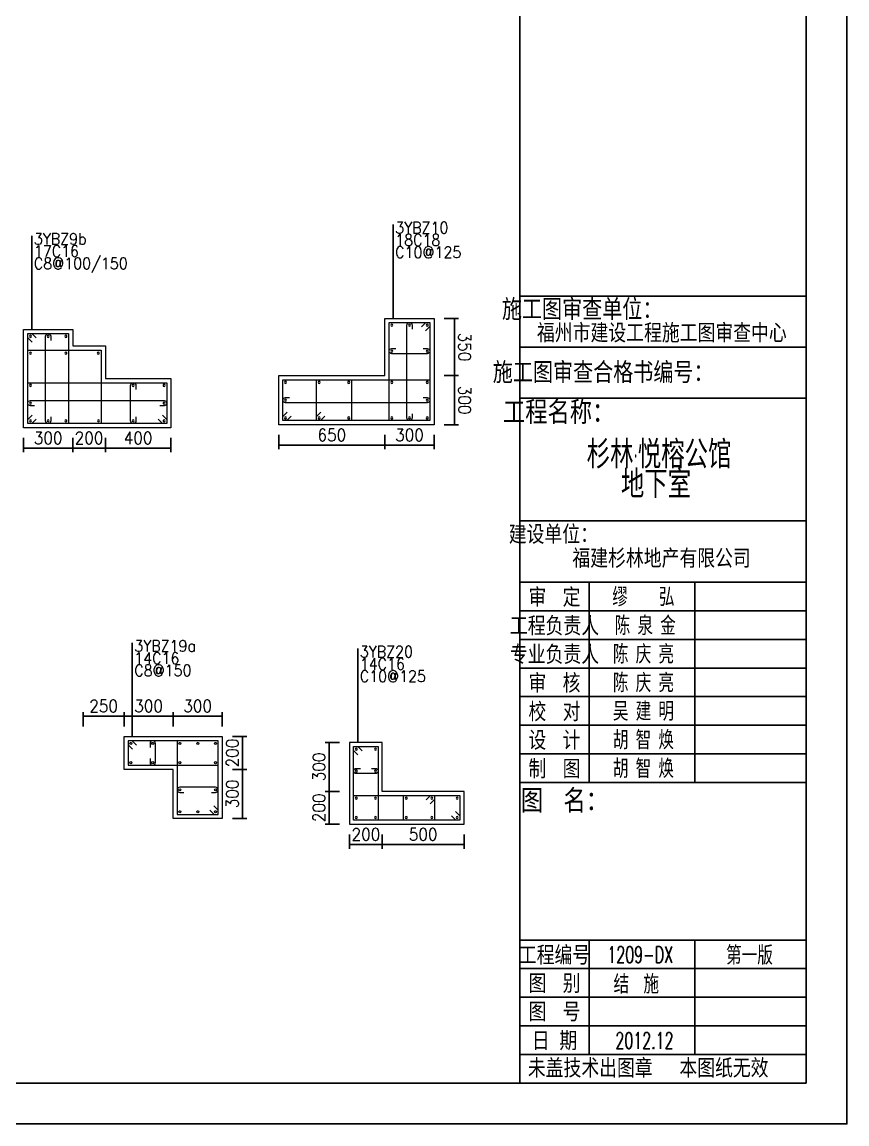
# Model space of a CAD drawing. Extents: x 292423 to 377252, y 106557 to 361882.
# Drawn here: x 356341 to 376523, y 237174 to 264133 of the extents above; entities that cross this region are included whole.
import ezdxf
from ezdxf.enums import TextEntityAlignment as Align

# ---------------------------------------------------------------- set-up
doc = ezdxf.new("R2010")
doc.units = 0
doc.header["$LTSCALE"] = 1000
for name, color, linetype in [('1508', 2, 'Continuous'), ('PUB_TITLE', 4, 'Continuous'), ('TEXT', 7, 'Continuous'), ('tk', 7, 'Continuous'), ('Y阴影', 254, 'Continuous')]:
    doc.layers.add(name, color=color, linetype=linetype)
for name, color, linetype, lineweight in [('REIN', 6, 'Continuous', 18), ('Z-柱大样外框', 7, 'ByLayer', 18), ('Z-详图标注', 3, 'Continuous', 18)]:
    doc.layers.add(name, color=color, linetype=linetype, lineweight=lineweight)
doc.styles.add('hztxt2', font='hztxt2')
doc.styles.get("Standard").update_dxf_attribs({"font": 'standard'})
doc.dimstyles.get("Standard").update_dxf_attribs({"dimtxt": 300, "dimasz": 100, "dimexe": 100, "dimexo": 250, "dimgap": 100, "dimtad": 0, "dimtoh": 1, "dimdec": 0, "dimlfac": 0.25, "dimdsep": 46, "dimcen": 0.09, "dimclrt": 7, "dimadec": 0, "dimazin": 0, "dimtfac": 1, "dimtdec": 4, "dimtofl": 0, "dimtmove": 0, "dimatfit": 3, "dimfxl": 1, "dimtolj": 1, "dimtzin": 0, "dimarcsym": 0})

# ---------------------------------------------------------------- blocks, each defined once
blk = doc.blocks.new('*D114')
at = {"layer": 'Z-详图标注', "color": 0, "linetype": 'ByBlock', "lineweight": -2}
for p, q in [((362620, 254032), (362620, 253682)), ((365220, 254032), (365220, 253682)), ((362620, 253782), (365220, 253782))]:
    blk.add_line(p, q, dxfattribs=at)
for points in [[(362620, 253782), (362720, 253798), (362720, 253765)], [(365220, 253782), (365120, 253765), (365120, 253798)]]:
    blk.add_solid(points, dxfattribs=at)
at = {"layer": 'Z-详图标注', "color": 7, "linetype": 'Continuous', "lineweight": -2, "insert": (363920, 254032), "char_height": 300, "width": 556.67, "attachment_point": 5}
blk.add_mtext('650', dxfattribs=at)
blk = doc.blocks.new('*D609')
at = {"layer": 'Z-详图标注', "color": 0, "linetype": 'ByBlock', "lineweight": -2}
for p, q in [((365220, 254032), (365220, 253682)), ((366420, 254032), (366420, 253682)), ((365220, 253782), (366420, 253782))]:
    blk.add_line(p, q, dxfattribs=at)
for points in [[(365220, 253782), (365320, 253798), (365320, 253765)], [(366420, 253782), (366320, 253765), (366320, 253798)]]:
    blk.add_solid(points, dxfattribs=at)
at = {"layer": 'Z-详图标注', "color": 7, "linetype": 'Continuous', "lineweight": -2, "insert": (365820, 254032), "char_height": 300, "width": 566.67, "attachment_point": 5}
blk.add_mtext('300', dxfattribs=at)
blk = doc.blocks.new('*D317')
at = {"layer": 'Z-详图标注', "color": 0, "linetype": 'ByBlock', "lineweight": -2}
for p, q in [((366670, 255482), (367020, 255482)), ((366920, 254282), (366920, 255482)), ((366670, 254282), (367020, 254282))]:
    blk.add_line(p, q, dxfattribs=at)
for points in [[(366920, 255482), (366937, 255382), (366904, 255382)], [(366920, 254282), (366904, 254382), (366937, 254382)]]:
    blk.add_solid(points, dxfattribs=at)
at = {"layer": 'Z-详图标注', "color": 7, "linetype": 'Continuous', "lineweight": -2, "insert": (367170, 254882), "char_height": 300, "width": 566.67, "attachment_point": 5, "rotation": 270}
blk.add_mtext('300', dxfattribs=at)
blk = doc.blocks.new('*D369')
at = {"layer": 'Z-详图标注', "color": 0, "linetype": 'ByBlock', "lineweight": -2}
for p, q in [((366670, 256882), (367020, 256882)), ((366920, 255482), (366920, 256882)), ((366670, 255482), (367020, 255482))]:
    blk.add_line(p, q, dxfattribs=at)
for points in [[(366920, 256882), (366937, 256782), (366904, 256782)], [(366920, 255482), (366904, 255582), (366937, 255582)]]:
    blk.add_solid(points, dxfattribs=at)
at = {"layer": 'Z-详图标注', "color": 7, "linetype": 'Continuous', "lineweight": -2, "insert": (367170, 256182), "char_height": 300, "width": 566.67, "attachment_point": 5, "rotation": 270}
blk.add_mtext('350', dxfattribs=at)
blk = doc.blocks.new('*D702')
at = {"layer": 'Z-详图标注', "color": 0, "linetype": 'ByBlock', "lineweight": -2}
for p, q in [((356380, 253959), (356380, 253609)), ((357580, 253959), (357580, 253609)), ((356380, 253709), (357580, 253709))]:
    blk.add_line(p, q, dxfattribs=at)
for points in [[(356380, 253709), (356480, 253725), (356480, 253692)], [(357580, 253709), (357480, 253692), (357480, 253725)]]:
    blk.add_solid(points, dxfattribs=at)
at = {"layer": 'Z-详图标注', "color": 7, "linetype": 'Continuous', "lineweight": -2, "insert": (356980, 253959), "char_height": 300, "width": 566.67, "attachment_point": 5, "rotation": 0.0006}
blk.add_mtext('300', dxfattribs=at)
blk = doc.blocks.new('*D828')
at = {"layer": 'Z-详图标注', "color": 0, "linetype": 'ByBlock', "lineweight": -2}
for p, q in [((357580, 253959), (357580, 253609)), ((358380, 253959), (358380, 253609)), ((357580, 253709), (358380, 253709))]:
    blk.add_line(p, q, dxfattribs=at)
for points in [[(357580, 253709), (357680, 253725), (357680, 253692)], [(358380, 253709), (358280, 253692), (358280, 253725)]]:
    blk.add_solid(points, dxfattribs=at)
at = {"layer": 'Z-详图标注', "color": 7, "linetype": 'Continuous', "lineweight": -2, "insert": (357980, 253959), "char_height": 300, "width": 566.67, "attachment_point": 5, "rotation": 0.0006}
blk.add_mtext('200', dxfattribs=at)
blk = doc.blocks.new('*D611')
at = {"layer": 'Z-详图标注', "color": 0, "linetype": 'ByBlock', "lineweight": -2}
for p, q in [((358837, 246900), (358837, 247250)), ((360037, 246900), (360037, 247250)), ((358837, 247150), (360037, 247150))]:
    blk.add_line(p, q, dxfattribs=at)
for points in [[(358837, 247150), (358937, 247167), (358937, 247134)], [(360037, 247150), (359937, 247134), (359937, 247167)]]:
    blk.add_solid(points, dxfattribs=at)
at = {"layer": 'Z-详图标注', "color": 7, "linetype": 'Continuous', "lineweight": -2, "insert": (359437, 247400), "char_height": 300, "width": 566.67, "attachment_point": 5, "rotation": 359.9987}
blk.add_mtext('300', dxfattribs=at)
blk = doc.blocks.new('*D219')
at = {"layer": 'Z-详图标注', "color": 0, "linetype": 'ByBlock', "lineweight": -2}
for p, q in [((360037, 246900), (360037, 247250)), ((361237, 246900), (361237, 247250)), ((360037, 247150), (361237, 247150))]:
    blk.add_line(p, q, dxfattribs=at)
for points in [[(360037, 247150), (360137, 247167), (360137, 247134)], [(361237, 247150), (361137, 247134), (361137, 247167)]]:
    blk.add_solid(points, dxfattribs=at)
at = {"layer": 'Z-详图标注', "color": 7, "linetype": 'Continuous', "lineweight": -2, "insert": (360637, 247400), "char_height": 300, "width": 566.67, "attachment_point": 5, "rotation": 359.9987}
blk.add_mtext('300', dxfattribs=at)
blk = doc.blocks.new('*D713')
at = {"layer": 'Z-详图标注', "color": 0, "linetype": 'ByBlock', "lineweight": -2}
for p, q in [((361487, 246650), (361837, 246650)), ((361737, 246650), (361737, 245848)), ((361487, 245848), (361837, 245848))]:
    blk.add_line(p, q, dxfattribs=at)
for points in [[(361737, 246650), (361754, 246550), (361721, 246550)], [(361737, 245848), (361721, 245948), (361754, 245948)]]:
    blk.add_solid(points, dxfattribs=at)
at = {"layer": 'Z-详图标注', "color": 7, "linetype": 'Continuous', "lineweight": -2, "insert": (361487, 246249), "char_height": 300, "width": 566.67, "attachment_point": 5, "rotation": 90}
blk.add_mtext('200', dxfattribs=at)
blk = doc.blocks.new('*D758')
at = {"layer": 'Z-详图标注', "color": 0, "linetype": 'ByBlock', "lineweight": -2}
for p, q in [((361487, 245848), (361837, 245848)), ((361737, 245848), (361737, 244648)), ((361487, 244648), (361837, 244648))]:
    blk.add_line(p, q, dxfattribs=at)
for points in [[(361737, 245848), (361754, 245748), (361721, 245748)], [(361737, 244648), (361721, 244748), (361754, 244748)]]:
    blk.add_solid(points, dxfattribs=at)
at = {"layer": 'Z-详图标注', "color": 7, "linetype": 'Continuous', "lineweight": -2, "insert": (361487, 245248), "char_height": 300, "width": 566.67, "attachment_point": 5, "rotation": 90}
blk.add_mtext('300', dxfattribs=at)
blk = doc.blocks.new('*D385')
at = {"layer": 'Z-详图标注', "color": 0, "linetype": 'ByBlock', "lineweight": -2}
for p, q in [((357837, 246900), (357837, 247250)), ((358837, 246900), (358837, 247250)), ((357837, 247150), (358837, 247150))]:
    blk.add_line(p, q, dxfattribs=at)
for points in [[(357837, 247150), (357937, 247167), (357937, 247134)], [(358837, 247150), (358737, 247134), (358737, 247167)]]:
    blk.add_solid(points, dxfattribs=at)
at = {"layer": 'Z-详图标注', "color": 7, "linetype": 'Continuous', "lineweight": -2, "insert": (358337, 247400), "char_height": 300, "width": 566.67, "attachment_point": 5, "rotation": 359.9987}
blk.add_mtext('250', dxfattribs=at)
blk = doc.blocks.new('A1tk')
at = {"layer": 'PUB_TITLE'}
for p, q in [((76100, 20254), (83100, 20254)), ((76100, 19004), (83100, 19004)), ((76100, 17754), (83100, 17754)), ((76100, 14754), (83100, 14754)), ((76100, 13254), (83100, 13254)), ((77791, 13254), (77791, 8354)), ((80377, 13254), (80377, 8354)), ((76100, 12554), (83100, 12554)), ((76100, 11854), (83100, 11854)), ((76100, 11154), (83100, 11154)), ((76100, 10454), (83100, 10454)), ((76100, 9754), (83100, 9754)), ((76100, 9054), (83100, 9054)), ((76100, 8354), (83100, 8354)), ((77791, 7859), (77791, 7854)), ((76100, 4500), (83100, 4500)), ((77791, 4500), (77791, 1700)), ((80377, 4500), (80377, 1700)), ((83100, 4500), (83100, 1700)), ((76100, 3800), (83100, 3800)), ((76100, 3100), (83100, 3100)), ((76100, 2400), (83100, 2400)), ((83100, 1700), (76100, 1700))]:
    blk.add_line(p, q, dxfattribs=at)
at = {"layer": 'tk'}
blk.add_line((76100, 1000), (76100, 58400), dxfattribs=at)
at = {"layer": 'tk', "color": 5}
blk.add_lwpolyline([(0, 0), (0, 59400), (84100, 59400), (84100, 0)], close=True, dxfattribs=at)
at = {"layer": 'tk'}
blk.add_lwpolyline([(2500, 1000), (83100, 1000), (83100, 58400), (2500, 58400)], close=True, dxfattribs=at)
at = {"layer": 'PUB_TITLE', "style": 'hztxt2', "width": 0.8}
for s, height, p in [('施工图审查单位：', 450, (77622, 19953)), ('施工图审查合格书编号：', 450, (78136, 18409)), ('日  期', 400, (76945, 2050))]:
    blk.add_text(s, height=height, dxfattribs=at).set_placement(p, align=Align.MIDDLE)
at = {"layer": 'PUB_TITLE', "width": 0.8}
for s, height, p in [('工程名称：', 500, (77047, 17437)), ('建设单位：', 400, (76917, 14445)), ('审  定', 400, (76945, 12904)), ('工程负责人', 400, (76945, 12204)), ('专业负责人', 400, (76945, 11504)), ('审  核', 400, (76945, 10804)), ('校  对', 400, (76945, 10104)), ('设  计', 400, (76945, 9404)), ('制  图', 400, (76945, 8704)), ('图  名：', 500, (77188, 7934)), ('工程编号', 400, (76945, 4150)), ('图  别', 400, (76945, 3450)), ('图  号', 400, (76945, 2750)), ('未盖技术出图章   本图纸无效', 400, (79237, 1389))]:
    blk.add_text(s, height=height, dxfattribs=at).set_placement(p, align=Align.MIDDLE)
at = {"layer": 'TEXT', "color": 0}
for s, height, width, p in [('福州市建设工程施工图审查中心', 400, 0.8, (79571, 19373)), ('杉林·悦榕公馆', 600, 0.7, (79503, 16415)), ('地下室', 600, 0.7, (79428, 15691)), ('福建杉林地产有限公司', 400, 0.8, (79565, 13855))]:
    blk.add_text(s, height=height, dxfattribs=dict(at, width=width)).set_placement(p, align=Align.MIDDLE)
at = {"layer": 'TEXT', "color": 0, "linetype": 'ByBlock', "width": 0.7}
for s, p in [('缪    弘', (79121, 12915)), ('陈 泉 金', (79165, 12215)), ('陈 庆 亮', (79121, 11515)), ('陈 庆 亮', (79121, 10815)), ('吴 建 明', (79121, 10115)), ('胡 智 焕', (79121, 9415)), ('胡 智 焕', (79121, 8715)), ('1209-DX', (79042, 4141)), ('结  施', (78946, 3441))]:
    blk.add_text(s, height=400, dxfattribs=at).set_placement(p, align=Align.MIDDLE)
for s, p in [('第一版', (81142, 3942)), ('2012.12', (78435, 1841))]:
    blk.add_text(s, height=400, dxfattribs=at).set_placement(p)
blk = doc.blocks.new('*D574')
at = {"layer": 'Z-详图标注', "color": 0, "linetype": 'ByBlock', "lineweight": -2}
for p, q in [((364104, 246509), (363754, 246509)), ((363854, 246509), (363854, 245309)), ((364104, 245309), (363754, 245309))]:
    blk.add_line(p, q, dxfattribs=at)
for points in [[(363854, 246509), (363870, 246409), (363837, 246409)], [(363854, 245309), (363837, 245409), (363870, 245409)]]:
    blk.add_solid(points, dxfattribs=at)
at = {"layer": 'Z-详图标注', "color": 7, "linetype": 'Continuous', "lineweight": -2, "insert": (363604, 245909), "char_height": 300, "width": 566.67, "attachment_point": 5, "rotation": 90}
blk.add_mtext('300', dxfattribs=at)
blk = doc.blocks.new('*D629')
at = {"layer": 'Z-详图标注', "color": 0, "linetype": 'ByBlock', "lineweight": -2}
for p, q in [((364104, 245309), (363754, 245309)), ((363854, 245309), (363854, 244509)), ((364104, 244509), (363754, 244509))]:
    blk.add_line(p, q, dxfattribs=at)
for points in [[(363854, 245309), (363870, 245209), (363837, 245209)], [(363854, 244509), (363837, 244609), (363870, 244609)]]:
    blk.add_solid(points, dxfattribs=at)
at = {"layer": 'Z-详图标注', "color": 7, "linetype": 'Continuous', "lineweight": -2, "insert": (363604, 244909), "char_height": 300, "width": 566.67, "attachment_point": 5, "rotation": 90}
blk.add_mtext('200', dxfattribs=at)
blk = doc.blocks.new('*D247')
at = {"layer": 'Z-详图标注', "color": 0, "linetype": 'ByBlock', "lineweight": -2}
for p, q in [((364354, 244259), (364354, 243909)), ((365154, 244259), (365154, 243909)), ((364354, 244009), (365154, 244009))]:
    blk.add_line(p, q, dxfattribs=at)
for points in [[(364354, 244009), (364454, 244026), (364454, 243992)], [(365154, 244009), (365054, 243992), (365054, 244026)]]:
    blk.add_solid(points, dxfattribs=at)
at = {"layer": 'Z-详图标注', "color": 7, "linetype": 'Continuous', "lineweight": -2, "insert": (364754, 244259), "char_height": 300, "width": 566.67, "attachment_point": 5}
blk.add_mtext('200', dxfattribs=at)
blk = doc.blocks.new('*D730')
at = {"layer": 'Z-详图标注', "color": 0, "linetype": 'ByBlock', "lineweight": -2}
for p, q in [((365154, 244259), (365154, 243909)), ((367154, 244259), (367154, 243909)), ((365154, 244009), (367154, 244009))]:
    blk.add_line(p, q, dxfattribs=at)
for points in [[(365154, 244009), (365254, 244026), (365254, 243992)], [(367154, 244009), (367054, 243992), (367054, 244026)]]:
    blk.add_solid(points, dxfattribs=at)
at = {"layer": 'Z-详图标注', "color": 7, "linetype": 'Continuous', "lineweight": -2, "insert": (366154, 244259), "char_height": 300, "width": 566.67, "attachment_point": 5}
blk.add_mtext('500', dxfattribs=at)
blk = doc.blocks.new('*D608')
at = {"layer": 'Z-详图标注', "color": 0, "linetype": 'ByBlock', "lineweight": -2}
for p, q in [((358380, 253959), (358380, 253609)), ((359980, 253959), (359980, 253609)), ((358380, 253709), (359980, 253709))]:
    blk.add_line(p, q, dxfattribs=at)
for points in [[(358380, 253709), (358480, 253725), (358480, 253692)], [(359980, 253709), (359880, 253692), (359880, 253725)]]:
    blk.add_solid(points, dxfattribs=at)
at = {"layer": 'Z-详图标注', "color": 7, "linetype": 'Continuous', "lineweight": -2, "insert": (359180, 253959), "char_height": 300, "width": 576.67, "attachment_point": 5, "rotation": 0.0006}
blk.add_mtext('400', dxfattribs=at)

msp = doc.modelspace()

# ---------------------------------------------------------------- linework, layer by layer
at = {"layer": 'REIN', "color": 6}
for points in [[(366114.2, 256675.6), (366220.3, 256781.7), (366320.3, 256781.7), (366320.3, 254381.7), (365320.3, 254381.7), (365320.3, 256781.7), (366320.3, 256781.7), (366320.3, 256681.7), (366214.2, 256575.6)], [(356586.4, 256302.7), (356480.3, 256408.8), (356480.3, 256508.8), (357480.3, 256508.8), (357480.3, 254308.8), (356480.3, 254308.8), (356480.3, 256508.8), (356580.3, 256508.8), (356686.4, 256402.7)], [(356686.4, 254414.9), (356580.3, 254308.8), (356480.3, 254308.8), (356480.3, 256108.8), (358280.3, 256108.8), (358280.3, 254308.8), (356480.3, 254308.8), (356480.3, 254408.8), (356586.4, 254514.9)], [(359774.3, 254514.9), (359880.3, 254408.8), (359880.3, 254308.8), (356480.3, 254308.8), (356480.3, 255308.8), (359880.3, 255308.8), (359880.3, 254308.8), (359780.3, 254308.8), (359674.3, 254414.9)], [(362926.4, 254487.8), (362820.3, 254381.7), (362720.3, 254381.7), (362720.3, 255381.7), (366320.3, 255381.7), (366320.3, 254381.7), (362720.3, 254381.7), (362720.3, 254481.7), (362826.4, 254587.8)], [(363752.6, 254487.8), (363646.5, 254381.7), (363546.5, 254381.7), (363546.5, 255381.7), (364397.4, 255381.7), (364397.4, 254381.7), (363546.5, 254381.7), (363546.5, 254481.7), (363652.6, 254587.8)], [(359143.5, 246444.3), (359037.4, 246550.4), (358937.4, 246550.4), (358937.4, 245948.2), (361137.4, 245948.3), (361137.4, 246550.3), (358937.4, 246550.4), (358937.4, 246450.4), (359043.5, 246344.3)], [(360931.3, 244854.3), (361037.4, 244748.3), (361137.4, 244748.3), (361137.4, 246550.3), (360137.4, 246550.3), (360137.4, 244748.3), (361137.4, 244748.3), (361137.4, 244848.3), (361031.3, 244954.3)], [(364559.8, 246203.1), (364453.7, 246309.1), (364453.7, 246409.1), (365053.7, 246409.1), (365053.7, 244609.1), (364453.7, 244609.1), (364453.7, 246409.1), (364553.7, 246409.1), (364659.8, 246303.1)], [(366947.6, 244815.2), (367053.7, 244709.1), (367053.7, 244609.1), (364453.7, 244609.1), (364453.7, 245209.1), (367053.7, 245209.1), (367053.7, 244609.1), (366953.7, 244609.1), (366847.6, 244715.2)], [(366224.3, 245103.1), (366330.4, 245209.1), (366430.4, 245209.1), (366430.4, 244609.1), (365677, 244609.1), (365677, 245209.1), (366430.4, 245209.1), (366430.4, 245109.1), (366324.3, 245003.1)]]:
    msp.add_lwpolyline(points, dxfattribs=at)
for points in [[(365360.3, 256716.7, 1), (365410.3, 256716.7, 1)], [(365795.3, 256716.7, 1), (365845.3, 256716.7, 1)], [(366230.3, 256716.7, 1), (366280.3, 256716.7, 1)], [(356520.3, 256443.8, 1), (356570.3, 256443.8, 1)], [(356955.3, 256443.8, 1), (357005.3, 256443.8, 1)], [(357390.3, 256443.8, 1), (357440.3, 256443.8, 1)], [(356520.3, 256034.3, 1), (356570.3, 256034.3, 1)], [(357390.3, 256034.3, 1), (357440.3, 256034.3, 1)], [(358181.9, 256034.3, 1), (358231.9, 256034.3, 1)], [(365360.3, 256081.7, 1), (365410.3, 256081.7, 1)], [(366230.3, 256081.7, 1), (366280.3, 256081.7, 1)], [(362760.3, 255316.7, 1), (362810.3, 255316.7, 1)], [(363586.5, 255316.7, 1), (363636.5, 255316.7, 1)], [(364307.4, 255316.7, 1), (364357.4, 255316.7, 1)], [(365360.3, 255316.7, 1), (365410.3, 255316.7, 1)], [(366230.3, 255316.7, 1), (366280.3, 255316.7, 1)], [(356520.3, 255243.8, 1), (356570.3, 255243.8, 1)], [(359033.7, 255243.8, 1), (359083.7, 255243.8, 1)], [(359790.3, 255243.8, 1), (359840.3, 255243.8, 1)], [(356520.3, 254808.8, 1), (356570.3, 254808.8, 1)], [(359790.3, 254808.8, 1), (359840.3, 254808.8, 1)], [(362760.3, 254881.7, 1), (362810.3, 254881.7, 1)], [(366230.3, 254881.7, 1), (366280.3, 254881.7, 1)], [(356520.3, 254373.8, 1), (356570.3, 254373.8, 1)], [(356955.3, 254373.8, 1), (357005.3, 254373.8, 1)], [(357390.3, 254373.8, 1), (357440.3, 254373.8, 1)], [(358185.3, 254373.8, 1), (358235.3, 254373.8, 1)], [(359033.7, 254373.8, 1), (359083.7, 254373.8, 1)], [(359790.3, 254373.8, 1), (359840.3, 254373.8, 1)], [(362760.3, 254446.7, 1), (362810.3, 254446.7, 1)], [(363586.5, 254446.7, 1), (363636.5, 254446.7, 1)], [(364307.4, 254446.7, 1), (364357.4, 254446.7, 1)], [(365360.3, 254446.7, 1), (365410.3, 254446.7, 1)], [(365795.3, 254446.7, 1), (365845.3, 254446.7, 1)], [(366230.3, 254446.7, 1), (366280.3, 254446.7, 1)], [(359027.4, 246485.4, -1), (358977.4, 246485.4, -1)], [(359562.4, 246485.4, -1), (359512.4, 246485.4, -1)], [(360227.4, 246485.3, -1), (360177.4, 246485.3, -1)], [(360667.1, 246485.3, -1), (360617.1, 246485.3, -1)], [(361097.4, 246485.3, -1), (361047.4, 246485.3, -1)], [(364493.7, 246344.1, 1), (364543.7, 246344.1, 1)], [(364963.7, 246344.1, 1), (365013.7, 246344.1, 1)], [(359027.4, 246013.2, -1), (358977.4, 246013.2, -1)], [(359562.4, 246013.2, -1), (359512.4, 246013.2, -1)], [(360227.4, 246013.3, -1), (360177.4, 246013.3, -1)], [(361097.4, 246013.3, -1), (361047.4, 246013.3, -1)], [(364493.7, 245809.1, 1), (364543.7, 245809.1, 1)], [(364963.7, 245809.1, 1), (365013.7, 245809.1, 1)], [(360227.4, 245348.3, -1), (360177.4, 245348.3, -1)], [(361097.4, 245348.3, -1), (361047.4, 245348.3, -1)], [(364493.7, 245144.1, 1), (364543.7, 245144.1, 1)], [(364963.7, 245144.1, 1), (365013.7, 245144.1, 1)], [(365717, 245144.1, 1), (365767, 245144.1, 1)], [(366340.4, 245144.1, 1), (366390.4, 245144.1, 1)], [(366963.7, 245144.1, 1), (367013.7, 245144.1, 1)], [(360227.4, 244813.3, -1), (360177.4, 244813.3, -1)], [(360667.1, 244813.3, -1), (360617.1, 244813.3, -1)], [(361097.4, 244813.3, -1), (361047.4, 244813.3, -1)], [(364493.7, 244674.1, 1), (364543.7, 244674.1, 1)], [(364963.7, 244674.1, 1), (365013.7, 244674.1, 1)], [(365717, 244674.1, 1), (365767, 244674.1, 1)], [(366340.4, 244674.1, 1), (366390.4, 244674.1, 1)], [(366963.7, 244674.1, 1), (367013.7, 244674.1, 1)]]:
    msp.add_lwpolyline(points, format="xyb", close=True, dxfattribs=at)
for points in [[(365885.3, 254546.7), (365885.3, 254446.7, -1), (365755.3, 254446.7), (365755.3, 256716.7, -1), (365885.3, 256716.7), (365885.3, 256616.7)], [(357045.3, 254473.8), (357045.3, 254373.8, -1), (356915.3, 254373.8), (356915.3, 256443.8, -1), (357045.3, 256443.8), (357045.3, 256343.8)], [(366155.3, 256146.7), (366255.3, 256146.7, -1), (366255.3, 256016.7), (365385.3, 256016.7, -1), (365385.3, 256146.7), (365485.3, 256146.7)], [(359126.3, 254473.7), (359126.3, 254373.7, -1), (358996.3, 254373.7), (358996.4, 255243.7, -1), (359126.4, 255243.7), (359126.4, 255143.7)], [(356645.3, 254743.8), (356545.3, 254743.8, -1), (356545.3, 254873.8), (359815.3, 254873.8, -1), (359815.3, 254743.8), (359715.3, 254743.8)], [(366155.3, 254946.7), (366255.3, 254946.7, -1), (366255.3, 254816.7), (362785.3, 254816.7, -1), (362785.3, 254946.7), (362885.3, 254946.7)], [(359472.4, 246113.2), (359472.4, 246013.2, 1), (359602.4, 246013.2), (359602.4, 246485.4, 1), (359472.4, 246485.4), (359472.4, 246385.4)], [(364888.7, 245874.1), (364988.7, 245874.1, -1), (364988.7, 245744.1), (364518.7, 245744.1, -1), (364518.7, 245874.1), (364618.7, 245874.1)], [(360972.4, 245283.3), (361072.4, 245283.3, 1), (361072.4, 245413.3), (360202.4, 245413.3, 1), (360202.4, 245283.3), (360302.4, 245283.3)]]:
    msp.add_lwpolyline(points, format="xyb", dxfattribs=at)
at = {"layer": 'Y阴影'}
for p, q in [((365420.3, 256876.7), (365420.3, 259176.7)), ((356580.3, 256603.8), (356580.3, 258903.8)), ((359037.4, 246645.4), (359037.4, 248945.4)), ((364553.7, 246504.1), (364553.7, 248804.1))]:
    msp.add_line(p, q, dxfattribs=at)
at = {"layer": 'Z-柱大样外框'}
for points in [[(366420.3, 256881.7), (366420.3, 254281.7), (362620.3, 254281.7), (362620.3, 255481.7), (365220.3, 255481.7), (365220.3, 256881.7), (366420.3, 256881.7)], [(357580.3, 256208.8), (358380.3, 256208.8), (358380.3, 255408.8), (359980.3, 255408.8), (359980.3, 254208.8), (356380.3, 254208.8), (356380.3, 256608.8), (357580.3, 256608.8)], [(361237.4, 246650.3), (361237.4, 244648.3), (360037.4, 244648.3), (360037.4, 245848.3), (358837.4, 245848.2), (358837.4, 246650.4), (361237.4, 246650.3)], [(364353.7, 246509.1), (364353.7, 244509.1), (367153.7, 244509.1), (367153.7, 245309.1), (365153.7, 245309.1), (365153.7, 246509.1), (364353.7, 246509.1)]]:
    msp.add_lwpolyline(points, close=True, dxfattribs=at)

# ---------------------------------------------------------------- block references
at = {"layer": '1508'}
msp.add_blockref('A1tk', (292422.6, 237173.9), dxfattribs=at)

# ---------------------------------------------------------------- texts
at = {"layer": 'Y阴影'}
for s, p in [('3YBZ10', (365470.3, 258876.7)), ('3YBZ9b', (356630.3, 258603.8)), ('18C18', (365470.3, 258576.7)), ('17C16', (356630.3, 258303.8)), ('C10@125', (365470.3, 258276.7)), ('C8@100/150', (356630.3, 258003.8)), ('3YBZ19a', (359087.4, 248645.4)), ('3YBZ20', (364603.7, 248504.1)), ('14C16', (359087.4, 248345.4)), ('14C16', (364603.7, 248204.1)), ('C8@150', (359087.4, 248045.4)), ('C10@125', (364603.7, 247904.1))]:
    msp.add_text(s, height=280, dxfattribs=at).set_placement(p, align=Align.BOTTOM_LEFT)

# ---------------------------------------------------------------- dimensions: what is measured, and where the dimension line sits
at = {"layer": 'Z-详图标注'}
for base, p1, p2, angle, picture, middle in [((366920.3, 256881.7), (366420.3, 255481.7), (366420.3, 256881.7), 90, '*D369', (367170.3, 256181.7)), ((366920.3, 255481.7), (366420.3, 254281.7), (366420.3, 255481.7), 90, '*D317', (367170.3, 254881.7)), ((357580.3, 253708.8), (356380.3, 254208.8), (357580.3, 254208.8), 0.00058, '*D702', (356980.3, 253958.8)), ((358380.4, 253708.8), (357580.3, 254208.8), (358380.4, 254208.8), 0.00058, '*D828', (357980.3, 253958.8)), ((359980.3, 253708.8), (358380.4, 254208.8), (359980.3, 254208.8), 0.00058, '*D608', (359180.4, 253958.8)), ((358837.4, 247150.4), (357837.4, 246650.4), (358837.4, 246650.4), 359.99874, '*D385', (358337.4, 247400.4)), ((360037.4, 247150.3), (358837.4, 246650.4), (360037.4, 246650.3), 359.99874, '*D611', (359437.4, 247400.4)), ((361237.4, 247150.3), (360037.4, 246650.3), (361237.4, 246650.3), 359.99874, '*D219', (360637.4, 247400.3)), ((361737.4, 245848.4), (361237.4, 246650.3), (361237.4, 245848.4), 270, '*D713', (361487.4, 246249.3)), ((363853.7, 245309.1), (364353.7, 246509.1), (364353.7, 245309.1), 270, '*D574', (363603.7, 245909.1)), ((361737.4, 244648.3), (361237.4, 245848.4), (361237.4, 244648.3), 270, '*D758', (361487.4, 245248.3)), ((363853.7, 244509.1), (364353.7, 245309.1), (364353.7, 244509.1), 270, '*D629', (363603.7, 244909.1))]:
    dim = msp.add_linear_dim(base=base, p1=p1, p2=p2, angle=angle, dimstyle='Standard', dxfattribs=at)
    dim.commit()
    dim.dimension.update_dxf_attribs({"geometry": picture, "text_midpoint": middle})
for base, p1, p2, picture, middle in [((365220.3, 253781.7), (362620.3, 254281.7), (365220.3, 254281.7), '*D114', (363920.3, 254031.7)), ((366420.3, 253781.7), (365220.3, 254281.7), (366420.3, 254281.7), '*D609', (365820.3, 254031.7)), ((365153.7, 244009.1), (364353.7, 244509.1), (365153.7, 244509.1), '*D247', (364753.7, 244259.1)), ((367153.7, 244009.1), (365153.7, 244509.1), (367153.7, 244509.1), '*D730', (366153.7, 244259.1))]:
    dim = msp.add_linear_dim(base=base, p1=p1, p2=p2, dimstyle='Standard', dxfattribs=at)
    dim.commit()
    dim.dimension.update_dxf_attribs({"geometry": picture, "text_midpoint": middle})

doc.saveas('drawing.dxf')
